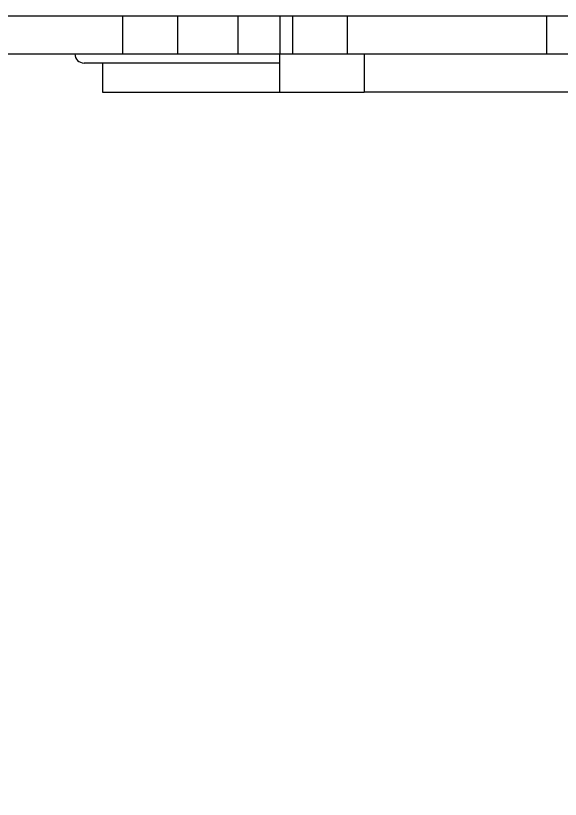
# Model space of a CAD drawing. Header units: millimetres. Extents: x -6104 to 7803, y -6013 to 4803.
# Drawn here: x 930.9 to 1229.8, y -671.5 to -241.3 of the extents above; entities that cross this region are included whole.
import ezdxf

# ---------------------------------------------------------------- set-up
doc = ezdxf.new("R2010")
doc.units = ezdxf.units.MM
for name, color, linetype in [('DIKOM_ОБЪЕКТ', 7, 'Continuous'), ('DIKOM_РАЗМЕР_ЗОНА', 7, 'Continuous'), ('DIKOM_РАЗМЕР_ОБЪЕКТА', 7, 'Continuous')]:
    doc.layers.add(name, color=color, linetype=linetype)
doc.styles.add('style1', font='arial.ttf', dxfattribs={"width": 0.8})
doc.dimstyles.new('1-50', dxfattribs={"dimtxt": 300, "dimasz": 200, "dimexe": 100, "dimexo": 0, "dimgap": 100, "dimtad": 1, "dimtxsty": 'style1', "dimcen": 200, "dimclrd": 7, "dimclre": 7, "dimclrt": 7, "dimadec": 1, "dimazin": 2, "dimtfac": 1, "dimtmove": 0, "dimatfit": 2, "dimfxl": 0, "dimlwd": 25, "dimlwe": 18, "dimarcsym": 0})

# ---------------------------------------------------------------- blocks, each defined once
blk = doc.blocks.new('*D10')
at = {"layer": 'Defpoints', "color": 0, "transparency": 16777216}
for p in [(-4094.65, -224.49), (3111.63, -1726.03), (3111.63, -4948.58)]:
    blk.add_point(p, dxfattribs=at)
at = {"layer": 'DIKOM_РАЗМЕР_ОБЪЕКТА', "color": 7, "lineweight": 18, "transparency": 16777216}
for p, q in [((-4094.65, -224.49), (-4094.65, -5048.58)), ((3111.63, -1726.03), (3111.63, -5048.58))]:
    blk.add_line(p, q, dxfattribs=at)
at = {"layer": 'DIKOM_РАЗМЕР_ОБЪЕКТА', "color": 7, "lineweight": 25, "transparency": 16777216}
blk.add_line((-3894.65, -4948.58), (2911.63, -4948.58), dxfattribs=at)
at = {"layer": 'DIKOM_РАЗМЕР_ОБЪЕКТА', "color": 7, "transparency": 16777216}
for points in [[(-3894.65, -4915.24), (-3894.65, -4981.91), (-4094.65, -4948.58)], [(2911.63, -4915.24), (2911.63, -4981.91), (3111.63, -4948.58)]]:
    blk.add_solid(points, dxfattribs=at)
at = {"layer": 'DIKOM_РАЗМЕР_ОБЪЕКТА', "color": 7, "transparency": 16777216, "insert": (-134.24, -4695.4), "char_height": 300, "attachment_point": 5, "style": 'style1'}
blk.add_mtext('7200', dxfattribs=at)
blk = doc.blocks.new('*D12')
at = {"layer": 'Defpoints', "color": 0, "transparency": 16777216}
for p in [(-6103.62, -69.94), (4675.35, -1132.87), (4675.35, -5913.06)]:
    blk.add_point(p, dxfattribs=at)
at = {"layer": 'DIKOM_РАЗМЕР_ЗОНА', "color": 7, "lineweight": 18, "transparency": 16777216}
for p, q in [((-6103.62, -69.94), (-6103.62, -6013.06)), ((4675.35, -1132.87), (4675.35, -6013.06))]:
    blk.add_line(p, q, dxfattribs=at)
at = {"layer": 'DIKOM_РАЗМЕР_ЗОНА', "color": 7, "lineweight": 25, "transparency": 16777216}
blk.add_line((-5903.62, -5913.06), (4475.35, -5913.06), dxfattribs=at)
at = {"layer": 'DIKOM_РАЗМЕР_ЗОНА', "color": 7, "transparency": 16777216}
for points in [[(-5903.62, -5879.73), (-5903.62, -5946.4), (-6103.62, -5913.06)], [(4475.35, -5879.73), (4475.35, -5946.4), (4675.35, -5913.06)]]:
    blk.add_solid(points, dxfattribs=at)
at = {"layer": 'DIKOM_РАЗМЕР_ЗОНА', "color": 7, "transparency": 16777216, "insert": (271.51, -5659.89), "char_height": 300, "attachment_point": 5, "style": 'style1'}
blk.add_mtext('10800', dxfattribs=at)

msp = doc.modelspace()

# ---------------------------------------------------------------- linework, layer by layer
at = {"layer": 'DIKOM_ОБЪЕКТ', "color": 7, "linetype": 'Continuous', "lineweight": 15}
for p, q in [((920.175, -241.261), (989.588, -241.261)), ((989.588, -241.261), (989.588, -262.261)), ((989.588, -241.261), (1019.776, -241.261)), ((1019.776, -241.261), (1019.776, -262.261)), ((1019.776, -241.261), (1052.756, -241.261)), ((1052.756, -241.261), (1052.756, -262.261)), ((1052.756, -241.261), (1075.967, -241.261)), ((1075.967, -262.261), (1075.967, -241.261)), ((1075.967, -241.261), (1082.885, -241.261)), ((1082.885, -241.261), (1082.885, -262.261)), ((1082.885, -241.261), (1112.733, -241.261)), ((1112.733, -241.261), (1112.733, -262.261)), ((1112.733, -241.261), (1222.208, -241.261)), ((1222.208, -241.261), (1222.208, -262.261)), ((1222.208, -241.261), (1288.722, -241.261)), ((920.175, -262.261), (989.588, -262.261)), ((989.588, -262.261), (1019.776, -262.261)), ((1019.776, -262.261), (1052.756, -262.261)), ((1052.756, -262.261), (1075.967, -262.261)), ((1075.763, -262.261), (1075.763, -283.261)), ((1075.967, -262.261), (1082.885, -262.261)), ((1082.885, -262.261), (1112.733, -262.261)), ((1112.733, -262.261), (1222.208, -262.261)), ((1122.142, -262.261), (1122.142, -283.261)), ((1222.208, -262.261), (1288.722, -262.261)), ((1075.763, -267.261), (968.419, -267.261)), ((978.483, -267.261), (978.483, -283.261)), ((978.483, -283.261), (1075.763, -283.261)), ((1075.763, -283.261), (1122.142, -283.261)), ((1340.09, -283.261), (1122.142, -283.261))]:
    msp.add_line(p, q, dxfattribs=at)
msp.add_arc((968.419, -262.261), 5, 180, 270, dxfattribs=at)

# ---------------------------------------------------------------- dimensions: what is measured, and where the dimension line sits
at = {"layer": 'DIKOM_РАЗМЕР_ЗОНА'}
dim = msp.add_linear_dim(base=(4675.352, -5913.064), p1=(-6103.623, -69.942), p2=(4675.352, -1132.872), text='10800', dimstyle='1-50', dxfattribs=at)
dim.commit()
dim.dimension.update_dxf_attribs({"geometry": '*D12', "text_midpoint": (271.508, -5913.064), "dimtype": 160})
at = {"layer": 'DIKOM_РАЗМЕР_ОБЪЕКТА'}
dim = msp.add_linear_dim(base=(3111.629, -4948.576), p1=(-4094.654, -224.488), p2=(3111.629, -1726.033), text='7200', dimstyle='1-50', dxfattribs=at)
dim.commit()
dim.dimension.update_dxf_attribs({"geometry": '*D10', "text_midpoint": (-134.242, -4948.576), "dimtype": 160})

doc.saveas('drawing.dxf')
